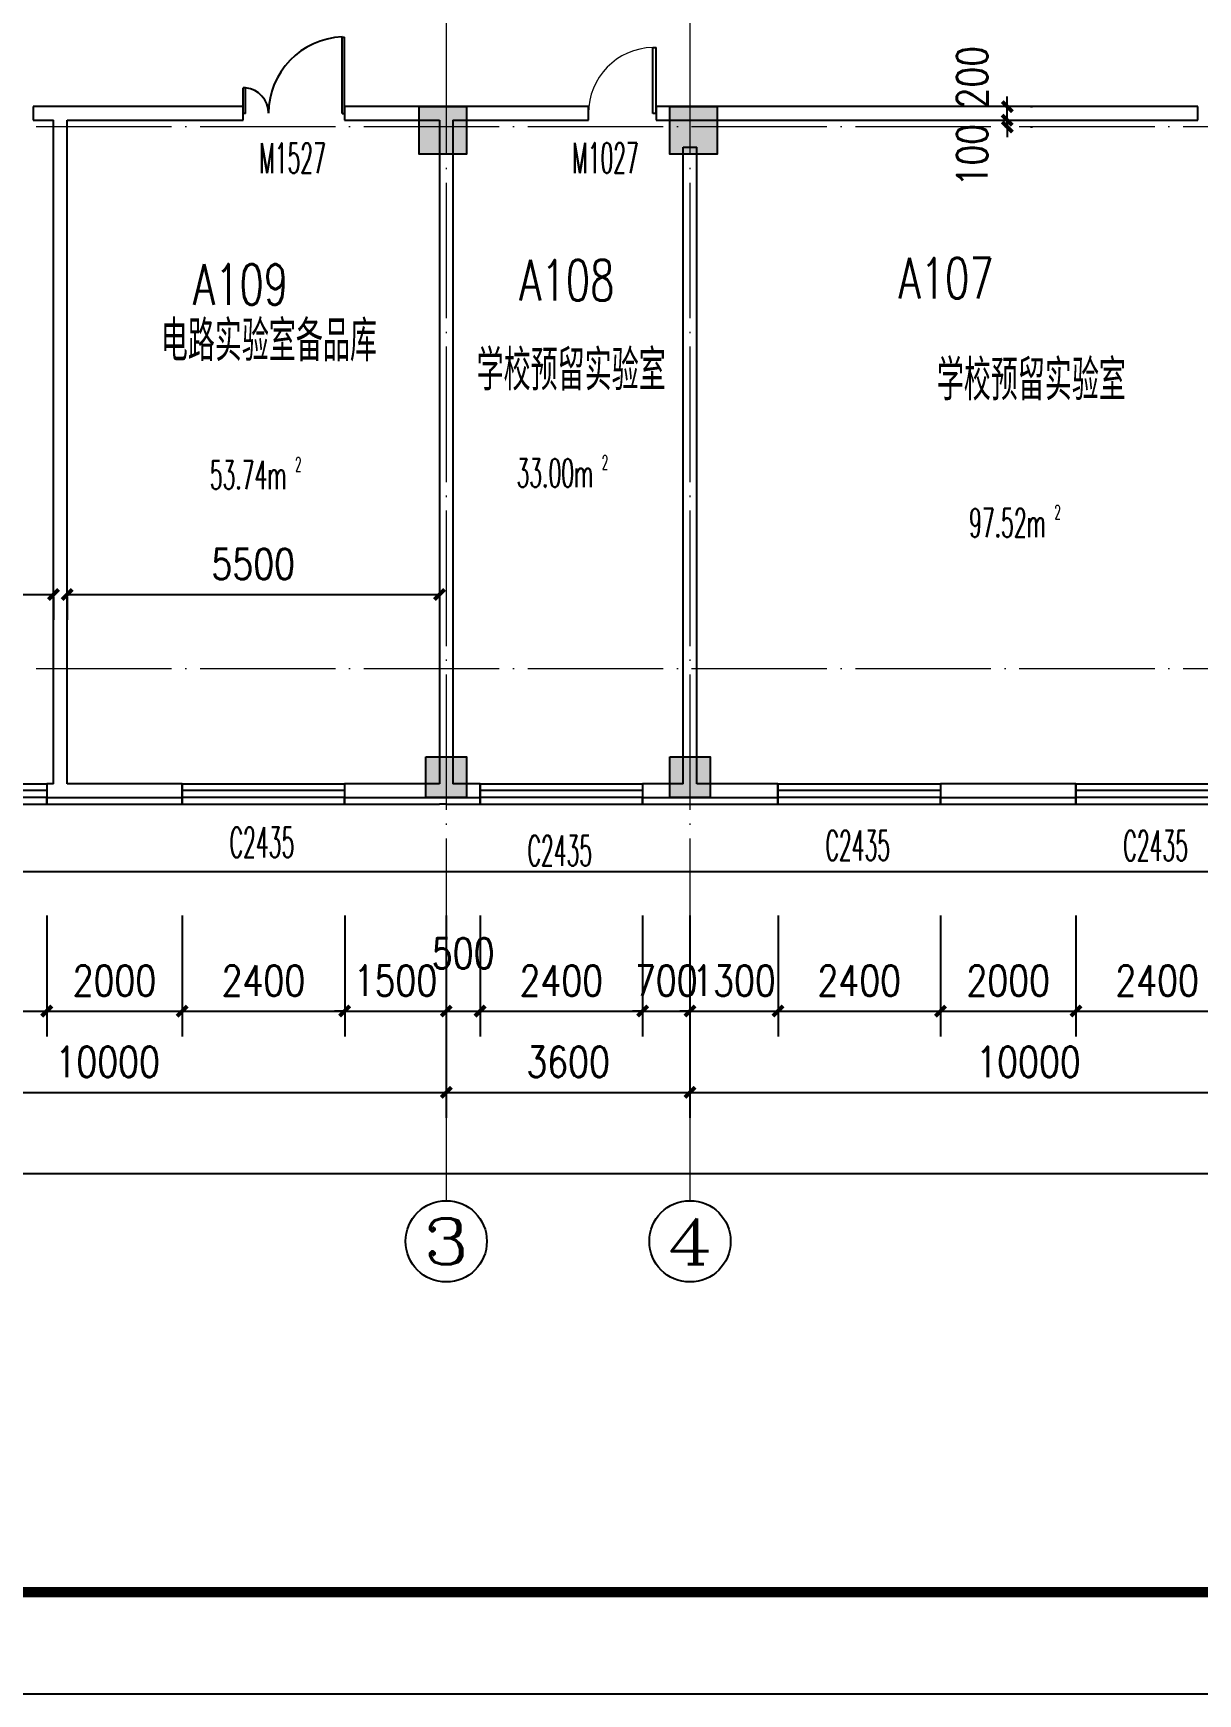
# Model space of a CAD drawing. Extents: x 1417642 to 3570900, y 124798 to 1191112.
# Drawn here: x 1447779 to 1464979, y 635398 to 659917 of the extents above; entities that cross this region are included whole.
import ezdxf
from ezdxf.enums import TextEntityAlignment as Align

# ---------------------------------------------------------------- set-up
doc = ezdxf.new("R2010")
doc.units = 0
doc.header["$LTSCALE"] = 1000
doc.header["$MEASUREMENT"] = 0
doc.linetypes.add('DOTE', pattern=[2.42, 2, -0.2, 0.02, -0.2])
doc.layers.get('0').update_dxf_attribs({"linetype": 'CONTINUOUS'})
doc.layers.get('Defpoints').update_dxf_attribs({"linetype": 'CONTINUOUS'})
for name, color, linetype in [('AXIS', 3, 'CONTINUOUS'), ('AXIS_TEXT', 7, 'CONTINUOUS'), ('colu', 2, 'CONTINUOUS'), ('DOTE', 1, 'DOTE'), ('PUB_DIM', 3, 'CONTINUOUS'), ('PUB_TEXT', 40, 'CONTINUOUS'), ('PUB_TITLE', 4, 'CONTINUOUS'), ('SPACE', 7, 'CONTINUOUS'), ('SURFACE', 6, 'CONTINUOUS'), ('tiaozheng', 20, 'CONTINUOUS'), ('WALL', 4, 'CONTINUOUS'), ('WINDOW', 2, 'CONTINUOUS'), ('WINDOW_TEXT', 7, 'CONTINUOUS'), ('填充', 252, 'CONTINUOUS'), ('屋面轮廓', 101, 'CONTINUOUS'), ('柱填充 @ 1', 8, 'CONTINUOUS')]:
    doc.layers.add(name, color=color, linetype=linetype)
doc.styles.add('_TCH_AXIS', font='COMPLEX', dxfattribs={"bigfont": 'GBCBIG'})
doc.styles.add('_TCH_SPACE', font='ROMANS', dxfattribs={"width": 0.7, "height": 5, "bigfont": 'Z'})
doc.styles.add('_TCH_WINDOW', font='ROMANS.shx', dxfattribs={"width": 0.7, "height": 400, "bigfont": 'Z.shx'})
doc.styles.add('DIM_FONT', font='SIMPLEX.shx', dxfattribs={"width": 0.8})
doc.styles.add('Z', font='ROMANS', dxfattribs={"width": 0.7, "bigfont": 'Z'})
doc.dimstyles.new('DIMN150', dxfattribs={"dimscale": 1.5, "dimtxt": 300, "dimasz": 100, "dimexe": 250, "dimexo": 300, "dimgap": 150, "dimtad": 1, "dimdec": 0, "dimzin": 0, "dimdsep": 46, "dimtxsty": 'DIM_FONT', "dimblk": 'ARCHTICK', "dimcen": 0.09, "dimdle": 1.5, "dimclrt": 7, "dimazin": 2, "dimtfac": 1, "dimtdec": 0, "dimtix": 1, "dimtmove": 2, "dimatfit": 3, "dimldrblk": 'ARCHTICK', "dimfxl": 1, "dimtolj": 1, "dimtzin": 0, "dimarcsym": 0})

# ---------------------------------------------------------------- blocks, each defined once
blk = doc.blocks.new('1')
at = {"layer": '柱填充 @ 1', "ltscale": 1000}
for points in [[(1417698, 695334), (1418398, 695334), (1418398, 694634), (1417698, 694634)], [(1421398, 695334), (1422098, 695334), (1422098, 694634), (1421398, 694634)], [(1417798, 685734), (1418398, 685734), (1418398, 685134), (1417798, 685134)], [(1421398, 685734), (1421998, 685734), (1421998, 685134), (1421398, 685134)]]:
    blk.add_hatch(color=256, dxfattribs=at).paths.add_polyline_path(points)
at = {"layer": 'colu', "ltscale": 1000}
for points in [[(1417698, 695334), (1418398, 695334), (1418398, 694634), (1417698, 694634)], [(1421398, 695334), (1422098, 695334), (1422098, 694634), (1421398, 694634)], [(1417798, 685734), (1418398, 685734), (1418398, 685134), (1417798, 685134)], [(1421398, 685734), (1421998, 685734), (1421998, 685134), (1421398, 685134)]]:
    blk.add_lwpolyline(points, close=True, dxfattribs=at)
blk = doc.blocks.new('_ArchTick')
at = {"color": 0, "linetype": 'ByBlock', "const_width": 0.4}
blk.add_lwpolyline([(-0.5, -0.5), (0.5, 0.5)], dxfattribs=at)
blk = doc.blocks.new('*D3334')
at = {"layer": 'Defpoints', "color": 0}
for p in [(1462060, 658633), (1462165, 658633), (1462060, 658533)]:
    blk.add_point(p, dxfattribs=at)
at = {"layer": 'PUB_DIM', "color": 0, "lineweight": -2}
for p, q in [((1462165, 658633), (1462165, 658783)), ((1462165, 658533), (1462165, 658633)), ((1462510, 658633), (1462540, 658633)), ((1462165, 658533), (1462165, 658383)), ((1462510, 658533), (1462540, 658533))]:
    blk.add_line(p, q, dxfattribs=at)
at = {"layer": 'PUB_DIM', "color": 0, "lineweight": -2, "xscale": 150, "yscale": 150, "zscale": 150}
for p, rotation in [((1462165, 658633), 270), ((1462165, 658533), 90)]:
    blk.add_blockref('_ArchTick', p, dxfattribs=dict(at, rotation=rotation))
at = {"layer": 'PUB_DIM', "color": 7, "insert": (1461647, 658115), "char_height": 450, "attachment_point": 5, "rotation": 90, "style": 'DIM_FONT'}
blk.add_mtext('\\A1;100', dxfattribs=at)
blk = doc.blocks.new('*D3335')
at = {"layer": 'Defpoints', "color": 0}
for p in [(1462060, 658833), (1462165, 658833), (1462060, 658633)]:
    blk.add_point(p, dxfattribs=at)
at = {"layer": 'PUB_DIM', "color": 0, "lineweight": -2}
for p, q in [((1462165, 658833), (1462165, 658983)), ((1462165, 658633), (1462165, 658833)), ((1462510, 658833), (1462540, 658833)), ((1462165, 658633), (1462165, 658483)), ((1462510, 658633), (1462540, 658633))]:
    blk.add_line(p, q, dxfattribs=at)
at = {"layer": 'PUB_DIM', "color": 0, "lineweight": -2, "xscale": 150, "yscale": 150, "zscale": 150}
for p, rotation in [((1462165, 658833), 270), ((1462165, 658633), 90)]:
    blk.add_blockref('_ArchTick', p, dxfattribs=dict(at, rotation=rotation))
at = {"layer": 'PUB_DIM', "color": 7, "insert": (1461647, 659267), "char_height": 450, "attachment_point": 5, "rotation": 90, "style": 'DIM_FONT'}
blk.add_mtext('\\A1;200', dxfattribs=at)
blk = doc.blocks.new('*D3336')
at = {"layer": 'Defpoints', "color": 0}
for p in [(1443879, 652046), (1448079, 652046), (1448079, 651630)]:
    blk.add_point(p, dxfattribs=at)
at = {"layer": 'PUB_DIM', "color": 0, "lineweight": -2}
for p, q in [((1443877, 651630), (1448081, 651630)), ((1443879, 651596), (1443879, 651255)), ((1448079, 651596), (1448079, 651255))]:
    blk.add_line(p, q, dxfattribs=at)
at = {"layer": 'PUB_DIM', "color": 0, "lineweight": -2, "xscale": 150, "yscale": 150, "zscale": 150, "rotation": 180}
blk.add_blockref('_ArchTick', (1443879, 651630), dxfattribs=at)
at = {"layer": 'PUB_DIM', "color": 0, "lineweight": -2, "xscale": 150, "yscale": 150, "zscale": 150}
blk.add_blockref('_ArchTick', (1448079, 651630), dxfattribs=at)
at = {"layer": 'PUB_DIM', "color": 7, "insert": (1445979, 652080), "char_height": 450, "attachment_point": 5, "style": 'DIM_FONT'}
blk.add_mtext('\\A1;4200', dxfattribs=at)
blk = doc.blocks.new('*D3337')
at = {"layer": 'Defpoints', "color": 0}
for p in [(1448279, 652046), (1453779, 652046), (1453779, 651630)]:
    blk.add_point(p, dxfattribs=at)
at = {"layer": 'PUB_DIM', "color": 0, "lineweight": -2}
for p, q in [((1448277, 651630), (1453781, 651630)), ((1448279, 651596), (1448279, 651255)), ((1453779, 651596), (1453779, 651255))]:
    blk.add_line(p, q, dxfattribs=at)
at = {"layer": 'PUB_DIM', "color": 0, "lineweight": -2, "xscale": 150, "yscale": 150, "zscale": 150, "rotation": 180}
blk.add_blockref('_ArchTick', (1448279, 651630), dxfattribs=at)
at = {"layer": 'PUB_DIM', "color": 0, "lineweight": -2, "xscale": 150, "yscale": 150, "zscale": 150}
blk.add_blockref('_ArchTick', (1453779, 651630), dxfattribs=at)
at = {"layer": 'PUB_DIM', "color": 7, "insert": (1451029, 652080), "char_height": 450, "attachment_point": 5, "style": 'DIM_FONT'}
blk.add_mtext('\\A1;5500', dxfattribs=at)
blk = doc.blocks.new('*D3954')
at = {"layer": 'Defpoints', "color": 0}
for p in [(1445579, 647339), (1447979, 647339), (1447979, 645479)]:
    blk.add_point(p, dxfattribs=at)
at = {"layer": 'PUB_DIM', "color": 0, "lineweight": -2}
for p, q in [((1445579, 646889), (1445579, 645104)), ((1447979, 646889), (1447979, 645104)), ((1445577, 645479), (1447981, 645479))]:
    blk.add_line(p, q, dxfattribs=at)
at = {"layer": 'PUB_DIM', "color": 0, "lineweight": -2, "xscale": 150, "yscale": 150, "zscale": 150, "rotation": 180}
blk.add_blockref('_ArchTick', (1445579, 645479), dxfattribs=at)
at = {"layer": 'PUB_DIM', "color": 0, "lineweight": -2, "xscale": 150, "yscale": 150, "zscale": 150}
blk.add_blockref('_ArchTick', (1447979, 645479), dxfattribs=at)
at = {"layer": 'PUB_DIM', "color": 7, "insert": (1446779, 645929), "char_height": 450, "attachment_point": 5, "style": 'DIM_FONT'}
blk.add_mtext('\\A1;2400', dxfattribs=at)
blk = doc.blocks.new('*D3955')
at = {"layer": 'Defpoints', "color": 0}
for p in [(1447979, 647339), (1449979, 647339), (1449979, 645479)]:
    blk.add_point(p, dxfattribs=at)
at = {"layer": 'PUB_DIM', "color": 0, "lineweight": -2}
for p, q in [((1447979, 646889), (1447979, 645104)), ((1449979, 646889), (1449979, 645104)), ((1447977, 645479), (1449981, 645479))]:
    blk.add_line(p, q, dxfattribs=at)
at = {"layer": 'PUB_DIM', "color": 0, "lineweight": -2, "xscale": 150, "yscale": 150, "zscale": 150, "rotation": 180}
blk.add_blockref('_ArchTick', (1447979, 645479), dxfattribs=at)
at = {"layer": 'PUB_DIM', "color": 0, "lineweight": -2, "xscale": 150, "yscale": 150, "zscale": 150}
blk.add_blockref('_ArchTick', (1449979, 645479), dxfattribs=at)
at = {"layer": 'PUB_DIM', "color": 7, "insert": (1448979, 645929), "char_height": 450, "attachment_point": 5, "style": 'DIM_FONT'}
blk.add_mtext('\\A1;2000', dxfattribs=at)
blk = doc.blocks.new('*D3956')
at = {"layer": 'Defpoints', "color": 0}
for p in [(1449979, 647339), (1452379, 647339), (1452379, 645479)]:
    blk.add_point(p, dxfattribs=at)
at = {"layer": 'PUB_DIM', "color": 0, "lineweight": -2}
for p, q in [((1449979, 646889), (1449979, 645104)), ((1452379, 646889), (1452379, 645104)), ((1449977, 645479), (1452381, 645479))]:
    blk.add_line(p, q, dxfattribs=at)
at = {"layer": 'PUB_DIM', "color": 0, "lineweight": -2, "xscale": 150, "yscale": 150, "zscale": 150, "rotation": 180}
blk.add_blockref('_ArchTick', (1449979, 645479), dxfattribs=at)
at = {"layer": 'PUB_DIM', "color": 0, "lineweight": -2, "xscale": 150, "yscale": 150, "zscale": 150}
blk.add_blockref('_ArchTick', (1452379, 645479), dxfattribs=at)
at = {"layer": 'PUB_DIM', "color": 7, "insert": (1451179, 645929), "char_height": 450, "attachment_point": 5, "style": 'DIM_FONT'}
blk.add_mtext('\\A1;2400', dxfattribs=at)
blk = doc.blocks.new('*D3957')
at = {"layer": 'Defpoints', "color": 0}
for p in [(1452379, 647339), (1453879, 647339), (1453879, 645479)]:
    blk.add_point(p, dxfattribs=at)
at = {"layer": 'PUB_DIM', "color": 0, "lineweight": -2}
for p, q in [((1452379, 646889), (1452379, 645104)), ((1453879, 646889), (1453879, 645104)), ((1452379, 645479), (1452229, 645479)), ((1452379, 645479), (1453879, 645479)), ((1453879, 645479), (1454029, 645479))]:
    blk.add_line(p, q, dxfattribs=at)
at = {"layer": 'PUB_DIM', "color": 0, "lineweight": -2, "xscale": 150, "yscale": 150, "zscale": 150}
blk.add_blockref('_ArchTick', (1452379, 645479), dxfattribs=at)
at = {"layer": 'PUB_DIM', "color": 0, "lineweight": -2, "xscale": 150, "yscale": 150, "zscale": 150, "rotation": 180}
blk.add_blockref('_ArchTick', (1453879, 645479), dxfattribs=at)
at = {"layer": 'PUB_DIM', "color": 7, "insert": (1453129, 645929), "char_height": 450, "attachment_point": 5, "style": 'DIM_FONT'}
blk.add_mtext('\\A1;1500', dxfattribs=at)
blk = doc.blocks.new('*D3958')
at = {"layer": 'Defpoints', "color": 0}
for p in [(1453879, 647339), (1454379, 647339), (1454379, 645479)]:
    blk.add_point(p, dxfattribs=at)
at = {"layer": 'PUB_DIM', "color": 0, "lineweight": -2}
for p, q in [((1453879, 646889), (1453879, 645104)), ((1454379, 646889), (1454379, 645104)), ((1453877, 645479), (1454381, 645479))]:
    blk.add_line(p, q, dxfattribs=at)
at = {"layer": 'PUB_DIM', "color": 0, "lineweight": -2, "xscale": 150, "yscale": 150, "zscale": 150, "rotation": 180}
blk.add_blockref('_ArchTick', (1453879, 645479), dxfattribs=at)
at = {"layer": 'PUB_DIM', "color": 0, "lineweight": -2, "xscale": 150, "yscale": 150, "zscale": 150}
blk.add_blockref('_ArchTick', (1454379, 645479), dxfattribs=at)
at = {"layer": 'PUB_DIM', "color": 7, "insert": (1454129, 646330), "char_height": 450, "attachment_point": 5, "style": 'DIM_FONT'}
blk.add_mtext('\\A1;500', dxfattribs=at)
blk = doc.blocks.new('*D3959')
at = {"layer": 'Defpoints', "color": 0}
for p in [(1454379, 647339), (1456779, 647339), (1456779, 645479)]:
    blk.add_point(p, dxfattribs=at)
at = {"layer": 'PUB_DIM', "color": 0, "lineweight": -2}
for p, q in [((1454379, 646889), (1454379, 645104)), ((1456779, 646889), (1456779, 645104)), ((1454377, 645479), (1456781, 645479))]:
    blk.add_line(p, q, dxfattribs=at)
at = {"layer": 'PUB_DIM', "color": 0, "lineweight": -2, "xscale": 150, "yscale": 150, "zscale": 150, "rotation": 180}
blk.add_blockref('_ArchTick', (1454379, 645479), dxfattribs=at)
at = {"layer": 'PUB_DIM', "color": 0, "lineweight": -2, "xscale": 150, "yscale": 150, "zscale": 150}
blk.add_blockref('_ArchTick', (1456779, 645479), dxfattribs=at)
at = {"layer": 'PUB_DIM', "color": 7, "insert": (1455579, 645929), "char_height": 450, "attachment_point": 5, "style": 'DIM_FONT'}
blk.add_mtext('\\A1;2400', dxfattribs=at)
blk = doc.blocks.new('*D3960')
at = {"layer": 'Defpoints', "color": 0}
for p in [(1456779, 647339), (1457479, 647339), (1457479, 645479)]:
    blk.add_point(p, dxfattribs=at)
at = {"layer": 'PUB_DIM', "color": 0, "lineweight": -2}
for p, q in [((1456779, 646889), (1456779, 645104)), ((1457479, 646889), (1457479, 645104)), ((1456779, 645479), (1456629, 645479)), ((1456779, 645479), (1457479, 645479)), ((1457479, 645479), (1457629, 645479))]:
    blk.add_line(p, q, dxfattribs=at)
at = {"layer": 'PUB_DIM', "color": 0, "lineweight": -2, "xscale": 150, "yscale": 150, "zscale": 150}
blk.add_blockref('_ArchTick', (1456779, 645479), dxfattribs=at)
at = {"layer": 'PUB_DIM', "color": 0, "lineweight": -2, "xscale": 150, "yscale": 150, "zscale": 150, "rotation": 180}
blk.add_blockref('_ArchTick', (1457479, 645479), dxfattribs=at)
at = {"layer": 'PUB_DIM', "color": 7, "insert": (1457129, 645929), "char_height": 450, "attachment_point": 5, "style": 'DIM_FONT'}
blk.add_mtext('\\A1;700', dxfattribs=at)
blk = doc.blocks.new('*D3961')
at = {"layer": 'Defpoints', "color": 0}
for p in [(1457479, 647339), (1458779, 647339), (1458779, 645479)]:
    blk.add_point(p, dxfattribs=at)
at = {"layer": 'PUB_DIM', "color": 0, "lineweight": -2}
for p, q in [((1457479, 646889), (1457479, 645104)), ((1458779, 646889), (1458779, 645104)), ((1457479, 645479), (1457329, 645479)), ((1457479, 645479), (1458779, 645479)), ((1458779, 645479), (1458929, 645479))]:
    blk.add_line(p, q, dxfattribs=at)
at = {"layer": 'PUB_DIM', "color": 0, "lineweight": -2, "xscale": 150, "yscale": 150, "zscale": 150}
blk.add_blockref('_ArchTick', (1457479, 645479), dxfattribs=at)
at = {"layer": 'PUB_DIM', "color": 0, "lineweight": -2, "xscale": 150, "yscale": 150, "zscale": 150, "rotation": 180}
blk.add_blockref('_ArchTick', (1458779, 645479), dxfattribs=at)
at = {"layer": 'PUB_DIM', "color": 7, "insert": (1458129, 645929), "char_height": 450, "attachment_point": 5, "style": 'DIM_FONT'}
blk.add_mtext('\\A1;1300', dxfattribs=at)
blk = doc.blocks.new('*D3962')
at = {"layer": 'Defpoints', "color": 0}
for p in [(1458779, 647339), (1461179, 647339), (1461179, 645479)]:
    blk.add_point(p, dxfattribs=at)
at = {"layer": 'PUB_DIM', "color": 0, "lineweight": -2}
for p, q in [((1458779, 646889), (1458779, 645104)), ((1461179, 646889), (1461179, 645104)), ((1458777, 645479), (1461181, 645479))]:
    blk.add_line(p, q, dxfattribs=at)
at = {"layer": 'PUB_DIM', "color": 0, "lineweight": -2, "xscale": 150, "yscale": 150, "zscale": 150, "rotation": 180}
blk.add_blockref('_ArchTick', (1458779, 645479), dxfattribs=at)
at = {"layer": 'PUB_DIM', "color": 0, "lineweight": -2, "xscale": 150, "yscale": 150, "zscale": 150}
blk.add_blockref('_ArchTick', (1461179, 645479), dxfattribs=at)
at = {"layer": 'PUB_DIM', "color": 7, "insert": (1459979, 645929), "char_height": 450, "attachment_point": 5, "style": 'DIM_FONT'}
blk.add_mtext('\\A1;2400', dxfattribs=at)
blk = doc.blocks.new('*D3963')
at = {"layer": 'Defpoints', "color": 0}
for p in [(1461179, 647339), (1463179, 647339), (1463179, 645479)]:
    blk.add_point(p, dxfattribs=at)
at = {"layer": 'PUB_DIM', "color": 0, "lineweight": -2}
for p, q in [((1461179, 646889), (1461179, 645104)), ((1463179, 646889), (1463179, 645104)), ((1461177, 645479), (1463181, 645479))]:
    blk.add_line(p, q, dxfattribs=at)
at = {"layer": 'PUB_DIM', "color": 0, "lineweight": -2, "xscale": 150, "yscale": 150, "zscale": 150, "rotation": 180}
blk.add_blockref('_ArchTick', (1461179, 645479), dxfattribs=at)
at = {"layer": 'PUB_DIM', "color": 0, "lineweight": -2, "xscale": 150, "yscale": 150, "zscale": 150}
blk.add_blockref('_ArchTick', (1463179, 645479), dxfattribs=at)
at = {"layer": 'PUB_DIM', "color": 7, "insert": (1462179, 645929), "char_height": 450, "attachment_point": 5, "style": 'DIM_FONT'}
blk.add_mtext('\\A1;2000', dxfattribs=at)
blk = doc.blocks.new('*D3964')
at = {"layer": 'Defpoints', "color": 0}
for p in [(1463179, 647339), (1465579, 647339), (1465579, 645479)]:
    blk.add_point(p, dxfattribs=at)
at = {"layer": 'PUB_DIM', "color": 0, "lineweight": -2}
for p, q in [((1463179, 646889), (1463179, 645104)), ((1465579, 646889), (1465579, 645104)), ((1463177, 645479), (1465581, 645479))]:
    blk.add_line(p, q, dxfattribs=at)
at = {"layer": 'PUB_DIM', "color": 0, "lineweight": -2, "xscale": 150, "yscale": 150, "zscale": 150, "rotation": 180}
blk.add_blockref('_ArchTick', (1463179, 645479), dxfattribs=at)
at = {"layer": 'PUB_DIM', "color": 0, "lineweight": -2, "xscale": 150, "yscale": 150, "zscale": 150}
blk.add_blockref('_ArchTick', (1465579, 645479), dxfattribs=at)
at = {"layer": 'PUB_DIM', "color": 7, "insert": (1464379, 645929), "char_height": 450, "attachment_point": 5, "style": 'DIM_FONT'}
blk.add_mtext('\\A1;2400', dxfattribs=at)
blk = doc.blocks.new('*D4039')
at = {"layer": 'AXIS', "color": 0, "lineweight": -2}
for p, q in [((1439479, 645601), (1439479, 642704)), ((1588679, 645601), (1588679, 642704)), ((1439477, 643079), (1588681, 643079))]:
    blk.add_line(p, q, dxfattribs=at)
at = {"layer": 'Defpoints', "color": 0}
for p in [(1439479, 646051), (1588679, 646051), (1588679, 643079)]:
    blk.add_point(p, dxfattribs=at)
at = {"layer": 'AXIS', "color": 0, "lineweight": -2, "xscale": 150, "yscale": 150, "zscale": 150, "rotation": 180}
blk.add_blockref('_ArchTick', (1439479, 643079), dxfattribs=at)
at = {"layer": 'AXIS', "color": 0, "lineweight": -2, "xscale": 150, "yscale": 150, "zscale": 150}
blk.add_blockref('_ArchTick', (1588679, 643079), dxfattribs=at)
at = {"layer": 'AXIS', "color": 7, "insert": (1514079, 643529), "char_height": 450, "attachment_point": 5, "style": 'DIM_FONT'}
blk.add_mtext('\\A1;149200', dxfattribs=at)
blk = doc.blocks.new('*D4060')
at = {"layer": 'AXIS', "color": 0, "lineweight": -2}
for p, q in [((1443879, 646585), (1443879, 643904)), ((1453879, 646585), (1453879, 643904)), ((1443877, 644279), (1453881, 644279))]:
    blk.add_line(p, q, dxfattribs=at)
at = {"layer": 'Defpoints', "color": 0}
for p in [(1443879, 647035), (1453879, 647035), (1453879, 644279)]:
    blk.add_point(p, dxfattribs=at)
at = {"layer": 'AXIS', "color": 0, "lineweight": -2, "xscale": 150, "yscale": 150, "zscale": 150, "rotation": 180}
blk.add_blockref('_ArchTick', (1443879, 644279), dxfattribs=at)
at = {"layer": 'AXIS', "color": 0, "lineweight": -2, "xscale": 150, "yscale": 150, "zscale": 150}
blk.add_blockref('_ArchTick', (1453879, 644279), dxfattribs=at)
at = {"layer": 'AXIS', "color": 7, "insert": (1448879, 644729), "char_height": 450, "attachment_point": 5, "style": 'DIM_FONT'}
blk.add_mtext('\\A1;10000', dxfattribs=at)
blk = doc.blocks.new('*D4061')
at = {"layer": 'AXIS', "color": 0, "lineweight": -2}
for p, q in [((1453879, 646585), (1453879, 643904)), ((1457479, 646585), (1457479, 643904)), ((1453877, 644279), (1457481, 644279))]:
    blk.add_line(p, q, dxfattribs=at)
at = {"layer": 'Defpoints', "color": 0}
for p in [(1453879, 647035), (1457479, 647035), (1457479, 644279)]:
    blk.add_point(p, dxfattribs=at)
at = {"layer": 'AXIS', "color": 0, "lineweight": -2, "xscale": 150, "yscale": 150, "zscale": 150, "rotation": 180}
blk.add_blockref('_ArchTick', (1453879, 644279), dxfattribs=at)
at = {"layer": 'AXIS', "color": 0, "lineweight": -2, "xscale": 150, "yscale": 150, "zscale": 150}
blk.add_blockref('_ArchTick', (1457479, 644279), dxfattribs=at)
at = {"layer": 'AXIS', "color": 7, "insert": (1455679, 644729), "char_height": 450, "attachment_point": 5, "style": 'DIM_FONT'}
blk.add_mtext('\\A1;3600', dxfattribs=at)
blk = doc.blocks.new('*D4062')
at = {"layer": 'AXIS', "color": 0, "lineweight": -2}
for p, q in [((1457479, 646585), (1457479, 643904)), ((1467479, 646585), (1467479, 643904)), ((1457477, 644279), (1467481, 644279))]:
    blk.add_line(p, q, dxfattribs=at)
at = {"layer": 'Defpoints', "color": 0}
for p in [(1457479, 647035), (1467479, 647035), (1467479, 644279)]:
    blk.add_point(p, dxfattribs=at)
at = {"layer": 'AXIS', "color": 0, "lineweight": -2, "xscale": 150, "yscale": 150, "zscale": 150, "rotation": 180}
blk.add_blockref('_ArchTick', (1457479, 644279), dxfattribs=at)
at = {"layer": 'AXIS', "color": 0, "lineweight": -2, "xscale": 150, "yscale": 150, "zscale": 150}
blk.add_blockref('_ArchTick', (1467479, 644279), dxfattribs=at)
at = {"layer": 'AXIS', "color": 7, "insert": (1462479, 644729), "char_height": 450, "attachment_point": 5, "style": 'DIM_FONT'}
blk.add_mtext('\\A1;10000', dxfattribs=at)
blk = doc.blocks.new('$DorLib2D$00000001')
for p, q in [((0.45, 0.975), (0.5, 0.975)), ((0.45, 0), (0.45, 0.975)), ((0.5, 0), (0.5, 0.975)), ((0.5, 0), (0.45, 0))]:
    blk.add_line(p, q)
at = {"lineweight": 13}
blk.add_arc((0.475, 0), 0.975, 91.4693, 180, dxfattribs=at)
blk = doc.blocks.new('$DorLib2D$00000225')
at = {"color": 0}
for p, q in [((0.475, -0.001), (0.475, 0.752)), ((0.475, 0.752), (0.5, 0.752)), ((0.5, -0.001), (0.5, 0.752)), ((-0.5, 0), (-0.5, 0.252)), ((-0.475, 0.252), (-0.5, 0.252)), ((-0.475, 0), (-0.475, 0.252)), ((-0.475, 0), (-0.5, 0)), ((0.475, -0.001), (0.5, -0.001))]:
    blk.add_line(p, q, dxfattribs=at)
for centre, radius, start, end in [((0.505, -0.002), 0.755, 92.2493, 179.7238), ((-0.501, 0.003), 0.251, 359.7899, 84.0974)]:
    blk.add_arc(centre, radius, start, end, dxfattribs=at)
blk = doc.blocks.new('$TCHSYS$WIN2D')
for p, q in [((-0.5, 0.5), (0.5, 0.5)), ((-0.5, 0.5), (-0.5, -0.5)), ((0.5, 0.5), (0.5, -0.5)), ((0.5, 0.167), (-0.5, 0.167)), ((0.5, -0.167), (-0.5, -0.167)), ((-0.5, -0.5), (0.5, -0.5))]:
    blk.add_line(p, q)

msp = doc.modelspace()

# ---------------------------------------------------------------- linework, layer by layer
at = {"color": 6}
for p, q in [((1447978.8, 648533.2, 0), (1447978.8, 648633.2, 0)), ((1449978.8, 648533.2, 0), (1449978.8, 648633.2, 0)), ((1452378.8, 648533.2, 0), (1452378.8, 648633.2, 0)), ((1454378.8, 648533.2, 0), (1454378.8, 648633.2, 0))]:
    msp.add_line(p, q, dxfattribs=at)
at = {"layer": 'AXIS', "lineweight": 0}
for p, q in [((1453878.8, 644543.1, 0), (1453878.8, 642679.1, 0)), ((1457478.8, 644543.1, 0), (1457478.8, 642679.1, 0))]:
    msp.add_line(p, q, dxfattribs=at)
at = {"layer": 'AXIS'}
for centre in [(1453878.8, 642079.1), (1457478.8, 642079.1)]:
    msp.add_circle(centre, 600, dxfattribs=at)
at = {"layer": 'DOTE', "lineweight": 0, "elevation": 0}
for points in [[(1453878.8, 754509.2), (1453878.8, 643548.7)], [(1457478.8, 754509.2), (1457478.8, 643548.7)], [(1597442.3, 658533.2), (1431709.3, 658533.2)], [(1597442.3, 650533.2), (1431709.3, 650533.2)]]:
    msp.add_lwpolyline(points, dxfattribs=at)
at = {"layer": 'PUB_TITLE'}
msp.add_lwpolyline([(1417642.3, 635398.4), (1618342.3, 635398.4), (1618342.3, 761548.4), (1417642.3, 761548.4)], close=True, dxfattribs=at)
at = {"layer": 'PUB_TITLE', "const_width": 150}
msp.add_lwpolyline([(1421392.3, 636898.4), (1616842.3, 636898.4), (1616842.3, 760048.4), (1421392.3, 760048.4)], close=True, dxfattribs=at)
at = {"layer": 'SURFACE'}
for p, q in [((1447978.8, 648533.2), (1447978.8, 648633.2)), ((1447978.8, 648533.2), (1448178.8, 648533.2)), ((1448178.8, 648533.2), (1449978.8, 648533.2)), ((1449978.8, 648533.2), (1449978.8, 648633.2)), ((1452378.8, 648533.2), (1452378.8, 648633.2)), ((1452378.8, 648533.2), (1453778.8, 648533.2)), ((1453878.8, 648533.2, 0), (1453778.8, 648533.2, 0)), ((1453778.8, 648533.2, 0), (1453778.8, 648533.2, 0)), ((1453878.8, 648533.2), (1454378.8, 648533.2)), ((1454378.8, 648533.2), (1454378.8, 648633.2)), ((1456778.8, 648533.2), (1456778.8, 648633.2)), ((1456778.8, 648533.2), (1457478.8, 648533.2)), ((1457478.8, 648533.2), (1458778.8, 648533.2)), ((1457478.8, 648533.2, 0), (1457578.8, 648533.2, 0)), ((1457578.8, 648533.2, 0), (1457578.8, 648533.2, 0)), ((1458778.8, 648533.2), (1458778.8, 648633.2)), ((1461178.8, 648533.2), (1461178.8, 648633.2)), ((1461178.8, 648533.2), (1463178.8, 648533.2)), ((1463178.8, 648533.2), (1463178.8, 648633.2))]:
    msp.add_line(p, q, dxfattribs=at)
at = {"layer": 'WALL'}
for p, q in [((1448178.8, 658833.2), (1447778.8, 658833.2)), ((1447778.8, 658833.2), (1447778.8, 658633.2)), ((1450878.8, 658833.2), (1448178.8, 658833.2)), ((1450878.8, 658633.2), (1450878.8, 658833.2)), ((1453878.8, 658833.2), (1452378.8, 658833.2)), ((1452378.8, 658833.2), (1452378.8, 658633.2)), ((1455978.8, 658833.2), (1453878.8, 658833.2)), ((1455978.8, 658633.2), (1455978.8, 658833.2)), ((1457478.8, 658833.2), (1456978.8, 658833.2)), ((1456978.8, 658833.2), (1456978.8, 658633.2)), ((1464978.8, 658833.2), (1457478.8, 658833.2)), ((1464978.8, 658633.2), (1464978.8, 658833.2)), ((1447778.8, 658633.2), (1448078.8, 658633.2)), ((1448078.8, 648833.2), (1448078.8, 658633.2)), ((1448278.8, 658633.2), (1450878.8, 658633.2)), ((1448278.8, 648833.2), (1448278.8, 658633.2)), ((1452378.8, 658633.2), (1453778.8, 658633.2)), ((1453778.8, 658633.2), (1453778.8, 648833.2)), ((1453978.8, 658633.2), (1455978.8, 658633.2)), ((1453978.8, 658633.2), (1453978.8, 648833.2)), ((1456978.8, 658633.2), (1457478.8, 658633.2)), ((1457478.8, 658633.2), (1464978.8, 658633.2)), ((1457378.8, 648833.2), (1457378.8, 658233.2)), ((1457378.8, 658233.2), (1457578.8, 658233.2)), ((1457578.8, 648833.2), (1457578.8, 658233.2)), ((1448078.8, 648833.2), (1447978.8, 648833.2)), ((1447978.8, 648833.2), (1447978.8, 648633.2)), ((1449978.8, 648833.2), (1448278.8, 648833.2)), ((1449978.8, 648633.2), (1449978.8, 648833.2)), ((1453778.8, 648833.2), (1452378.8, 648833.2)), ((1452378.8, 648833.2), (1452378.8, 648633.2)), ((1454378.8, 648833.2), (1453978.8, 648833.2)), ((1454378.8, 648633.2), (1454378.8, 648833.2)), ((1457378.8, 648833.2), (1456778.8, 648833.2)), ((1456778.8, 648833.2), (1456778.8, 648633.2)), ((1458778.8, 648833.2), (1457578.8, 648833.2)), ((1458778.8, 648633.2), (1458778.8, 648833.2)), ((1463178.8, 648833.2), (1461178.8, 648833.2)), ((1461178.8, 648833.2), (1461178.8, 648633.2)), ((1463178.8, 648633.2), (1463178.8, 648833.2)), ((1447978.8, 648633.2), (1448178.8, 648633.2)), ((1448178.8, 648633.2), (1449978.8, 648633.2)), ((1452378.8, 648633.2), (1453878.8, 648633.2)), ((1453878.8, 648633.2), (1454378.8, 648633.2)), ((1456778.8, 648633.2), (1457478.8, 648633.2)), ((1457478.8, 648633.2), (1458778.8, 648633.2)), ((1461178.8, 648633.2), (1463178.8, 648633.2))]:
    msp.add_line(p, q, dxfattribs=at)
at = {"layer": '屋面轮廓', "elevation": 0}
msp.add_lwpolyline([(1477078.8, 649133.2), (1468878.8, 649133.2), (1468878.8, 647533.2), (1438478.8, 647533.2), (1438478.8, 658933.2), (1439478.8, 658933.2)], dxfattribs=at)

# ---------------------------------------------------------------- block references
at = {"layer": 'tiaozheng', "color": 2}
msp.add_blockref('1', (35780.9, -36500.5, 0), dxfattribs=at)
at = {"layer": 'WINDOW', "lineweight": 0}
ref = msp.add_blockref('$DorLib2D$00000225', (1451628.8, 658733.2), dxfattribs=dict(at, xscale=1500, yscale=1500, zscale=1500))
ref.add_attrib('A', 'M1527', (1451119.6, 657849.7), dxfattribs={"layer": 'WINDOW_TEXT', "lineweight": 0, "height": 446.25, "style": '_TCH_WINDOW', "width": 0.494118})
ref = msp.add_blockref('$DorLib2D$00000001', (1456478.8, 658733.2), dxfattribs=dict(at, xscale=1000, yscale=1000, zscale=1000))
ref.add_attrib('A', 'M1027', (1455740.7, 657852.6), dxfattribs={"layer": 'WINDOW_TEXT', "lineweight": 0, "height": 446.25, "style": '_TCH_WINDOW', "width": 0.494118})
at = {"layer": 'WINDOW', "color": 2}
ref = msp.add_blockref('$TCHSYS$WIN2D', (1446778.8, 648683.2), dxfattribs=dict(at, xscale=2400, yscale=300, zscale=2400, rotation=5.806916343987916e-11))
ref.add_attrib('A', 'C2435', (1446280.1, 647722.6), dxfattribs={"layer": 'WINDOW_TEXT', "color": 2, "height": 446.25, "style": '_TCH_WINDOW', "width": 0.494118})
ref = msp.add_blockref('$TCHSYS$WIN2D', (1451178.8, 648683.2), dxfattribs=dict(at, xscale=2400, yscale=300, zscale=2400, rotation=359.9999999999989))
ref.add_attrib('A', 'C2435', (1450680.1, 647745.8), dxfattribs={"layer": 'WINDOW_TEXT', "color": 2, "height": 446.25, "style": '_TCH_WINDOW', "width": 0.494118})
ref = msp.add_blockref('$TCHSYS$WIN2D', (1455578.8, 648683.2), dxfattribs=dict(at, xscale=2400, yscale=300, zscale=2400))
ref.add_attrib('A', 'C2435', (1455080.1, 647622.6), dxfattribs={"layer": 'WINDOW_TEXT', "color": 2, "height": 446.25, "style": '_TCH_WINDOW', "width": 0.494118})
ref = msp.add_blockref('$TCHSYS$WIN2D', (1459978.8, 648683.2), dxfattribs=dict(at, xscale=2400, yscale=300, zscale=2400, rotation=359.9999999999994))
ref.add_attrib('A', 'C2435', (1459480.1, 647699.9), dxfattribs={"layer": 'WINDOW_TEXT', "color": 2, "height": 446.25, "style": '_TCH_WINDOW', "width": 0.494118})
ref = msp.add_blockref('$TCHSYS$WIN2D', (1464378.8, 648683.2), dxfattribs=dict(at, xscale=2400, yscale=300, zscale=2400, rotation=359.9999999999994))
ref.add_attrib('A', 'C2435', (1463880.1, 647696.6), dxfattribs={"layer": 'WINDOW_TEXT', "color": 2, "height": 446.25, "style": '_TCH_WINDOW', "width": 0.494118})

# ---------------------------------------------------------------- texts
at = {"layer": 'AXIS_TEXT', "style": '_TCH_AXIS'}
for s, width, p, p2 in [('3', 1.5, (1453539.4, 641739.7), (1454218.3, 641739.7)), ('4', 1.3125, (1457139.4, 641739.7), (1457818.3, 641739.7))]:
    msp.add_text(s, height=678.8, dxfattribs=dict(at, width=width)).set_placement(p, p2, align=Align.FIT)
at = {"layer": 'PUB_TEXT', "color": 1, "lineweight": 60, "style": 'Z', "width": 0.7}
for s, p in [('A109', (1450140.2, 655908.5)), ('A108', (1454959.1, 655968.7)), ('A107', (1460561.1, 655998.8))]:
    msp.add_text(s, height=600, dxfattribs=at).set_placement(p)
at = {"layer": 'PUB_TEXT', "style": 'Z', "width": 0.7}
for p in [(1454327.5, 654641.7, 0), (1461124.1, 654495.7, 0)]:
    msp.add_text('学校预留实验室', height=600, dxfattribs=at).set_placement(p)
at = {"layer": 'SPACE', "style": '_TCH_SPACE', "width": 0.525}
for s, height, p in [('2', 210, (1456176.5, 653474.9, 0)), ('53.74m', 420, (1450386.8, 653185.2, 0)), ('2', 210, (1451646.8, 653447.7, 0)), ('33.00m', 420, (1454916.5, 653212.4, 0)), ('2', 210, (1462861, 652740.7, 0)), ('97.52m', 420, (1461601, 652478.2, 0))]:
    msp.add_text(s, height=height, dxfattribs=at).set_placement(p)
at = {"layer": '填充', "insert": (1449663.4, 655673.9), "char_height": 600, "width": 5193.527, "attachment_point": 1, "style": '_TCH_WINDOW'}
msp.add_mtext('电路实验室备品库', dxfattribs=at)

# ---------------------------------------------------------------- dimensions: what is measured, and where the dimension line sits
at = {"layer": 'AXIS'}
for p1, p2, distance, picture, middle in [((1443878.8, 647035.2), (1453878.8, 647035.2), -2756.1, '*D4060', (1448878.8, 644729.1)), ((1453878.8, 647035.2), (1457478.8, 647035.2), -2756.1, '*D4061', (1455678.8, 644729.1)), ((1457478.8, 647035.2), (1467478.8, 647035.2), -2756.1, '*D4062', (1462478.8, 644729.1)), ((1439478.8, 646051.3), (1588678.8, 646051.3), -2972.2, '*D4039', (1514078.8, 643529.1))]:
    dim = msp.add_aligned_dim(p1=p1, p2=p2, distance=distance, dimstyle='DIMN150', dxfattribs=at)
    dim.commit()
    dim.dimension.update_dxf_attribs({"geometry": picture, "text_midpoint": middle})
at = {"layer": 'PUB_DIM'}
for base, p1, p2, angle, picture, middle in [((1462164.9, 658833.2), (1462060.2, 658633.2), (1462060.2, 658833.2), 90, '*D3335', (1461647.4, 659266.7)), ((1462164.9, 658633.2), (1462060.2, 658533.2), (1462060.2, 658633.2), 90, '*D3334', (1461647.4, 658115.5)), ((1454378.8, 645479.1), (1453878.8, 647338.9), (1454378.8, 647338.9), 0, '*D3958', (1454128.8, 646330.3))]:
    dim = msp.add_linear_dim(base=base, p1=p1, p2=p2, angle=angle, dimstyle='DIMN150', dxfattribs=at)
    dim.commit()
    dim.dimension.update_dxf_attribs({"geometry": picture, "text_midpoint": middle, "dimtype": 129})
for p1, p2, distance, picture, middle in [((1443878.8, 652045.9), (1448078.8, 652045.9), -416, '*D3336', (1445978.8, 652079.8)), ((1448278.8, 652045.9), (1453778.8, 652045.9), -416, '*D3337', (1451028.8, 652079.8)), ((1445578.8, 647338.9), (1447978.8, 647338.9), -1859.8, '*D3954', (1446778.8, 645929.1)), ((1447978.8, 647338.9), (1449978.8, 647338.9), -1859.8, '*D3955', (1448978.8, 645929.1)), ((1449978.8, 647338.9), (1452378.8, 647338.9), -1859.8, '*D3956', (1451178.8, 645929.1)), ((1452378.8, 647338.9), (1453878.8, 647338.9), -1859.8, '*D3957', (1453128.8, 645929.1)), ((1454378.8, 647338.9), (1456778.8, 647338.9), -1859.8, '*D3959', (1455578.8, 645929.1)), ((1456778.8, 647338.9), (1457478.8, 647338.9), -1859.8, '*D3960', (1457128.8, 645929.1)), ((1457478.8, 647338.9), (1458778.8, 647338.9), -1859.8, '*D3961', (1458128.8, 645929.1)), ((1458778.8, 647338.9), (1461178.8, 647338.9), -1859.8, '*D3962', (1459978.8, 645929.1)), ((1461178.8, 647338.9), (1463178.8, 647338.9), -1859.8, '*D3963', (1462178.8, 645929.1)), ((1463178.8, 647338.9), (1465578.8, 647338.9), -1859.8, '*D3964', (1464378.8, 645929.1))]:
    dim = msp.add_aligned_dim(p1=p1, p2=p2, distance=distance, dimstyle='DIMN150', dxfattribs=at)
    dim.commit()
    dim.dimension.update_dxf_attribs({"geometry": picture, "text_midpoint": middle})

doc.saveas('drawing.dxf')
